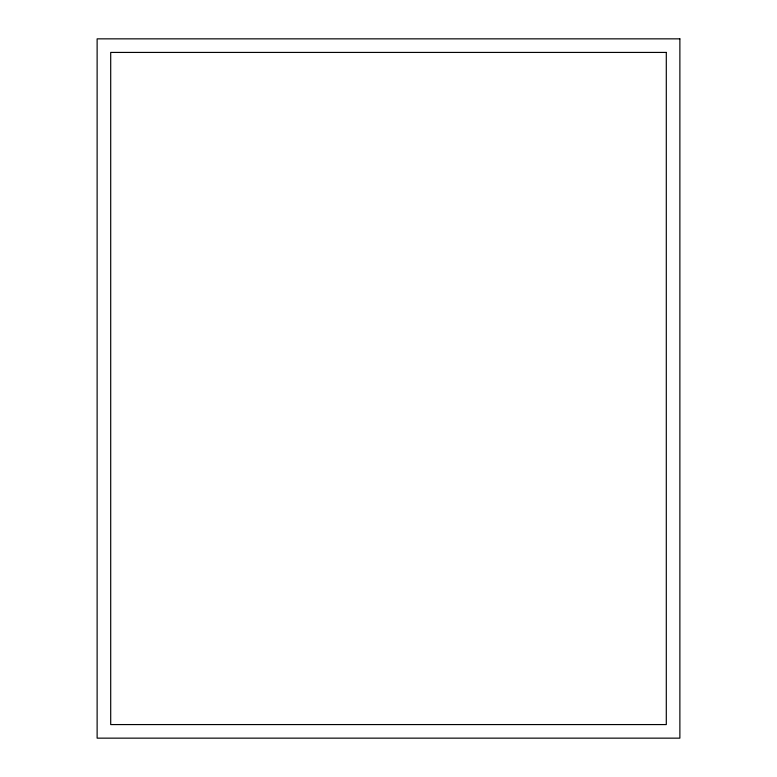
<?xml version="1.0" encoding="UTF-8"?>
<svg xmlns="http://www.w3.org/2000/svg" width="777" height="777" viewBox="0 0 777 777"><rect width="100%" height="100%" fill="white"/><g stroke="black" fill="none" stroke-linecap="round" stroke-linejoin="round"><path stroke-width="1.17" d="M679.875 38.85L97.125 38.85L97.125 738.15L679.875 738.15L679.875 38.85M666.297 52.428L110.703 52.428L110.703 724.572L666.297 724.572L666.297 52.428"/></g></svg>
